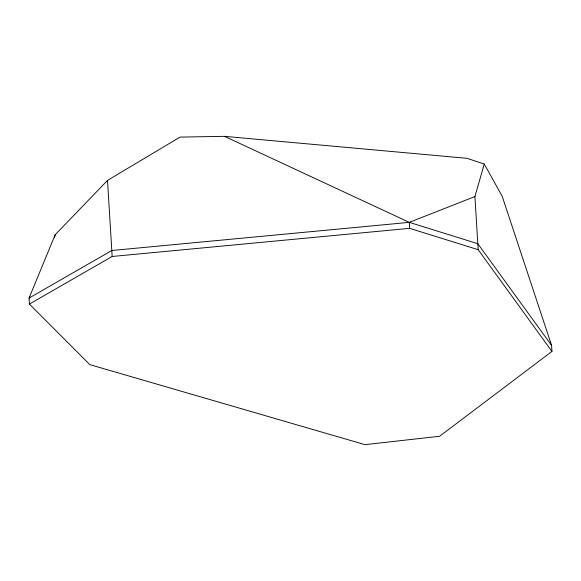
<?xml version="1.0" encoding="UTF-8"?>
<svg xmlns="http://www.w3.org/2000/svg" width="581" height="581" viewBox="0 0 581 581"><rect width="100%" height="100%" fill="white"/><g stroke="black" fill="none" stroke-linecap="round" stroke-linejoin="round"><path stroke-width="0.87" d="M54.614 237.411L55.159 234.768L107.514 180.4L180.052 137.094L224.506 136.346L466.921 158.308L484.249 164.031L502.187 196.255L551.587 345.434L551.95 351.418L439.621 436.273L364.97 444.654L89.823 364.636L29.413 304.074L29.05 298.089L55.159 234.768M551.95 351.418L478.17 249.699L474.924 196.552L484.249 164.031M29.813 297.029L29.05 298.089L111.806 250.498L409.3 222.356L474.924 196.552M29.413 304.074L112.169 256.475L409.663 228.34L478.17 249.699M224.506 136.346L409.3 222.356L477.807 243.715L551.587 345.434M409.3 222.356L409.663 228.34M107.514 180.4L112.169 256.475"/></g></svg>
